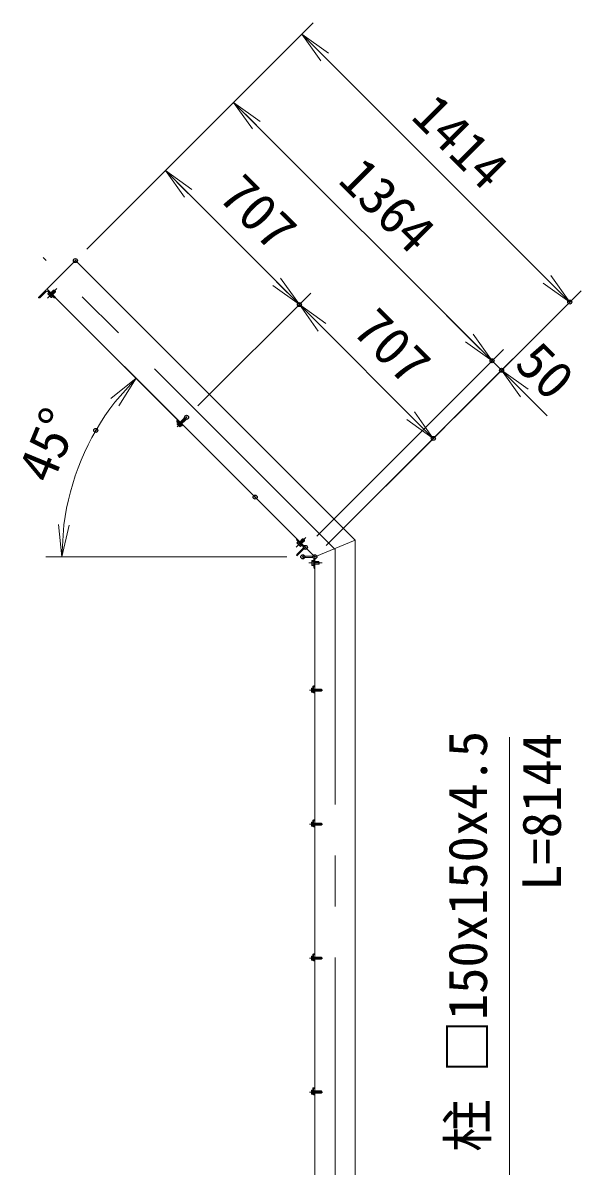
# Model space of a CAD drawing. Units: millimetres at full size. Extents: x -12600 to 12600, y -8910 to 8910.
# Drawn here: x -867 to 1216, y -115 to 4153 of the extents above; entities that cross this region are included whole.
import ezdxf
from ezdxf.enums import TextEntityAlignment as Align

# ---------------------------------------------------------------- set-up
doc = ezdxf.new("R2010")
doc.units = ezdxf.units.MM
doc.header["$LTSCALE"] = 30
doc.header["$PDMODE"] = 32
doc.header["$PDSIZE"] = 15
doc.linetypes.add('USER1', pattern=[50.8, 31.75, -6.35, 6.35, -6.35])
for name, color, linetype, lineweight in [('0-0_D-BMK', 2, 'USER1', 13), ('0-1_D-STR1', 1, 'Continuous', 18), ('0-3_0', 7, 'Continuous', 18), ('0-6_D-STR3', 3, 'Continuous', 13), ('0-7_D-STR-DIM', 7, 'Continuous', 13), ('0-A_D-STR-TXT', 7, 'Continuous', 13)]:
    doc.layers.add(name, color=color, linetype=linetype, lineweight=lineweight)
doc.layers.add('0-8_Defpoints', color=253, linetype='Continuous')
doc.styles.add('ＭＳ ゴシック', font='')
doc.styles.get('ＭＳ ゴシック').set_extended_font_data('MS Gothic')

# ---------------------------------------------------------------- blocks, each defined once
blk = doc.blocks.new('_Open')
at = {"layer": '0-3_0'}
blk.add_line((-30, 5), (0, 0), dxfattribs=at)
blk.add_lwpolyline([(-30, -5), (0, 0), (-30, 0)], dxfattribs=at)

msp = doc.modelspace()

# ---------------------------------------------------------------- linework, layer by layer
at = {"layer": '0-0_D-BMK'}
for p, q in [((297.74, 2187.57), (-791.12, 3276.44)), ((-740.41, 3160.75), (-775.76, 3125.39)), ((-291.56, 2645.1), (-256.2, 2680.46)), ((188.73, 2231.61), (153.38, 2196.25)), ((297.74, 2187.57), (297.74, -4668.32)), ((249.64, 2136.68), (199.64, 2136.68)), ((202.41, 1661.68), (252.41, 1661.68)), ((202.41, 1161.68), (252.41, 1161.68)), ((202.41, 661.68), (252.41, 661.68)), ((202.41, 161.68), (252.41, 161.68))]:
    msp.add_line(p, q, dxfattribs=at)
at = {"layer": '0-1_D-STR1'}
for p, q in [((-671.04, 3265.47), (-777.11, 3159.4)), ((-671.04, 3265.47), (372.74, 2221.68)), ((222.74, 2159.55), (-777.11, 3159.4)), ((-808.93, 3127.58), (-780.64, 3155.87)), ((-808.93, 3127.58), (-808.22, 3126.87)), ((-803.98, 3126.87), (-780.29, 3150.56)), ((-773.92, 3150.56), (-750.24, 3126.87)), ((-773.57, 3155.87), (-745.29, 3127.58)), ((-745.99, 3126.87), (-745.29, 3127.58)), ((154.86, 2226.02), (155.57, 2226.73)), ((178.55, 2198.09), (154.86, 2221.78)), ((183.85, 2198.44), (155.57, 2226.73)), ((372.74, 2221.68), (222.74, 2159.55)), ((154.86, 2168.04), (178.55, 2191.73)), ((155.57, 2163.09), (183.85, 2191.37)), ((155.57, 2163.09), (154.86, 2163.8)), ((177.74, 2161.68), (177.74, 2160.68)), ((177.74, 2161.68), (217.74, 2161.68)), ((180.74, 2157.68), (214.24, 2157.68)), ((218.74, 2153.18), (218.74, 2119.68)), ((222.74, 2156.68), (222.74, 2116.68)), ((221.74, 2116.68), (222.74, 2116.68))]:
    msp.add_line(p, q, dxfattribs=at)
msp.add_lwpolyline([(222.74, 2159.55), (222.74, -4568.32), (372.74, -4568.32), (372.74, 2221.68)], dxfattribs=at)
for centre, radius, start, end in [((-806.1, 3129), 3, 225, 315), ((-777.11, 3152.33), 5, 45, 135), ((-777.11, 3147.38), 4.5, 45, 135), ((-748.12, 3129), 3, 225, 315), ((156.98, 2223.9), 3, 135, 225), ((175.37, 2194.91), 4.5, 315, 45), ((180.32, 2194.91), 5, 315, 45), ((156.98, 2165.92), 3, 135, 225), ((180.74, 2160.68), 3, 180, 270), ((214.24, 2153.18), 4.5, 0, 90), ((217.74, 2156.68), 5, 0, 90), ((221.74, 2119.68), 3, 180, 270)]:
    msp.add_arc(centre, radius, start, end, dxfattribs=at)
at = {"layer": '0-6_D-STR3'}
for p, q in [((-773.51, 3141.52), (-769.2, 3145.84)), ((-773.04, 3139.78), (-773.51, 3141.52)), ((-773.04, 3139.78), (-761.37, 3128.11)), ((-770.04, 3138.05), (-765.73, 3142.37)), ((-769.2, 3145.84), (-755.32, 3131.96)), ((-763.1, 3131.11), (-758.79, 3135.43)), ((-762.96, 3145.26), (-752.71, 3155.51)), ((-762.33, 3144.62), (-751.44, 3155.51)), ((-761.37, 3128.11), (-759.63, 3127.64)), ((-759.63, 3127.64), (-755.32, 3131.96)), ((-756.53, 3138.82), (-745.64, 3149.71)), ((-755.89, 3138.19), (-745.64, 3148.44)), ((-752.71, 3155.51), (-750.59, 3155.51)), ((-750.59, 3155.51), (-745.64, 3150.56)), ((-292.03, 2667.26), (-288.5, 2670.79)), ((-292.03, 2663.01), (-277.89, 2648.87)), ((-288.15, 2659.13), (-291.4, 2655.87)), ((-291.04, 2654.53), (-291.4, 2655.87)), ((-291.04, 2654.53), (-282.13, 2645.62)), ((-289.56, 2665.49), (-286.37, 2668.67)), ((-289.56, 2664.78), (-276.12, 2651.35)), ((-285.49, 2656.47), (-288.75, 2653.22)), ((-288.5, 2670.79), (-286.37, 2668.67)), ((-288.15, 2659.13), (-277.53, 2648.51)), ((-283.55, 2658.77), (-263.89, 2678.43)), ((-280.19, 2651.17), (-283.44, 2647.91)), ((-283.02, 2658.24), (-262.83, 2678.43)), ((-277.53, 2648.51), (-280.79, 2645.26)), ((-278.42, 2653.64), (-258.23, 2673.83)), ((-277.89, 2653.11), (-258.23, 2672.77)), ((-275.41, 2651.35), (-272.23, 2654.53)), ((-273.65, 2648.87), (-270.11, 2652.41)), ((-272.23, 2654.53), (-270.11, 2652.41)), ((-263.89, 2678.43), (-262.19, 2678.43)), ((-263.89, 2678.43), (-258.23, 2672.77)), ((-262.19, 2678.43), (-258.23, 2674.47)), ((-258.23, 2672.77), (-258.23, 2674.47)), ((-282.13, 2645.62), (-280.79, 2645.26)), ((166.81, 2215.48), (177.7, 2226.37)), ((172.61, 2209.69), (183.5, 2220.58)), ((173.24, 2209.05), (183.5, 2219.3)), ((183.5, 2219.3), (176.43, 2226.37)), ((183.5, 2221.42), (178.55, 2226.37)), ((183.5, 2219.3), (183.5, 2221.42)), ((155.63, 2212.39), (159.94, 2216.7)), ((156.1, 2210.64), (155.63, 2212.39)), ((167.76, 2198.97), (156.1, 2210.64)), ((159.1, 2208.92), (163.41, 2213.23)), ((173.82, 2202.82), (159.94, 2216.7)), ((166.04, 2201.98), (170.35, 2206.29)), ((167.76, 2198.97), (169.51, 2198.51)), ((169.51, 2198.51), (173.82, 2202.82)), ((211.74, 2144.93), (212.65, 2146.5)), ((211.74, 2144.93), (211.74, 2128.43)), ((212.65, 2146.5), (218.74, 2146.5)), ((212.65, 2141.59), (218.74, 2141.59)), ((218.74, 2146.5), (218.74, 2126.87)), ((222.74, 2141.68), (237.24, 2141.68)), ((222.74, 2140.78), (238.14, 2140.78)), ((237.24, 2141.68), (238.74, 2140.18)), ((238.74, 2140.18), (238.74, 2133.18)), ((211.74, 2128.43), (212.65, 2126.87)), ((212.65, 2131.78), (218.74, 2131.78)), ((212.65, 2126.87), (218.74, 2126.87)), ((222.74, 2132.58), (238.14, 2132.58)), ((222.74, 2131.68), (237.24, 2131.68)), ((209.44, 1667.98), (210.14, 1669.19)), ((209.44, 1667.98), (209.44, 1655.38)), ((214.74, 1669.19), (210.14, 1669.19)), ((214.74, 1665.44), (210.14, 1665.44)), ((214.74, 1674.68), (214.74, 1654.68)), ((214.74, 1669.19), (214.74, 1654.18)), ((217.74, 1677.68), (222.74, 1677.68)), ((217.74, 1674.18), (217.74, 1655.18)), ((217.74, 1665.68), (245.54, 1665.68)), ((217.74, 1664.93), (246.29, 1664.93)), ((218.24, 1674.68), (222.74, 1674.68)), ((222.74, 1677.68), (222.74, 1674.68)), ((245.54, 1665.68), (246.74, 1664.48)), ((245.54, 1665.68), (245.54, 1657.68)), ((246.74, 1664.48), (246.74, 1658.88)), ((209.44, 1655.38), (210.14, 1654.18)), ((214.74, 1657.93), (210.14, 1657.93)), ((214.74, 1654.18), (210.14, 1654.18)), ((217.74, 1658.43), (246.29, 1658.43)), ((217.74, 1657.68), (245.54, 1657.68)), ((217.74, 1651.68), (222.74, 1651.68)), ((218.24, 1654.68), (222.74, 1654.68)), ((222.74, 1654.68), (222.74, 1651.68)), ((245.54, 1657.68), (246.74, 1658.88)), ((209.44, 1167.98), (210.14, 1169.19)), ((209.44, 1167.98), (209.44, 1155.38)), ((209.44, 1155.38), (210.14, 1154.18)), ((214.74, 1169.19), (210.14, 1169.19)), ((214.74, 1165.44), (210.14, 1165.44)), ((214.74, 1157.93), (210.14, 1157.93)), ((214.74, 1154.18), (210.14, 1154.18)), ((214.74, 1174.68), (214.74, 1154.68)), ((214.74, 1169.19), (214.74, 1154.18)), ((217.74, 1177.68), (222.74, 1177.68)), ((217.74, 1174.18), (217.74, 1155.18)), ((217.74, 1165.68), (245.54, 1165.68)), ((217.74, 1164.93), (246.29, 1164.93)), ((217.74, 1158.43), (246.29, 1158.43)), ((217.74, 1157.68), (245.54, 1157.68)), ((218.24, 1174.68), (222.74, 1174.68)), ((218.24, 1154.68), (222.74, 1154.68)), ((222.74, 1177.68), (222.74, 1174.68)), ((222.74, 1154.68), (222.74, 1151.68)), ((245.54, 1165.68), (246.74, 1164.48)), ((245.54, 1165.68), (245.54, 1157.68)), ((245.54, 1157.68), (246.74, 1158.88)), ((246.74, 1164.48), (246.74, 1158.88)), ((217.74, 1151.68), (222.74, 1151.68)), ((209.44, 667.98), (210.14, 669.19)), ((209.44, 667.98), (209.44, 655.38)), ((209.44, 655.38), (210.14, 654.18)), ((214.74, 669.19), (210.14, 669.19)), ((214.74, 665.44), (210.14, 665.44)), ((214.74, 657.93), (210.14, 657.93)), ((214.74, 654.18), (210.14, 654.18)), ((214.74, 674.68), (214.74, 654.68)), ((214.74, 669.19), (214.74, 654.18)), ((217.74, 677.68), (222.74, 677.68)), ((217.74, 674.18), (217.74, 655.18)), ((217.74, 665.68), (245.54, 665.68)), ((217.74, 664.93), (246.29, 664.93)), ((217.74, 658.43), (246.29, 658.43)), ((217.74, 657.68), (245.54, 657.68)), ((217.74, 651.68), (222.74, 651.68)), ((218.24, 674.68), (222.74, 674.68)), ((218.24, 654.68), (222.74, 654.68)), ((222.74, 677.68), (222.74, 674.68)), ((222.74, 654.68), (222.74, 651.68)), ((245.54, 665.68), (245.54, 657.68)), ((245.54, 657.68), (246.74, 658.88)), ((214.74, 174.68), (214.74, 154.68)), ((217.74, 177.68), (222.74, 177.68)), ((217.74, 174.18), (217.74, 155.18)), ((218.24, 174.68), (222.74, 174.68)), ((222.74, 177.68), (222.74, 174.68)), ((209.44, 167.98), (210.14, 169.19)), ((209.44, 167.98), (209.44, 155.38)), ((209.44, 155.38), (210.14, 154.18)), ((214.74, 169.19), (210.14, 169.19)), ((214.74, 165.44), (210.14, 165.44)), ((214.74, 157.93), (210.14, 157.93)), ((214.74, 154.18), (210.14, 154.18)), ((214.74, 169.19), (214.74, 154.18)), ((217.74, 165.68), (245.54, 165.68)), ((217.74, 164.93), (246.29, 164.93)), ((217.74, 158.43), (246.29, 158.43)), ((217.74, 157.68), (245.54, 157.68)), ((217.74, 151.68), (222.74, 151.68)), ((218.24, 154.68), (222.74, 154.68)), ((222.74, 154.68), (222.74, 151.68)), ((245.54, 165.68), (246.74, 164.48)), ((245.54, 165.68), (245.54, 157.68)), ((245.54, 157.68), (246.74, 158.88)), ((246.74, 164.48), (246.74, 158.88))]:
    msp.add_line(p, q, dxfattribs=at)
for points in [[(-752.71, 3155.51), (-745.64, 3148.44), (-745.64, 3150.56)], [(166.17, 2216.12), (176.43, 2226.37), (178.55, 2226.37)], [(237.24, 2141.68), (237.24, 2131.68), (238.74, 2133.18)], [(245.54, 665.68), (246.74, 664.48), (246.74, 658.88)]]:
    msp.add_lwpolyline(points, dxfattribs=at)
for centre, radius, start, end in [((-769.24, 3142.33), 4.34, 190.61575, 259.38425), ((-755.62, 3145.53), 16.24, 207.41205, 242.58795), ((-758.83, 3131.91), 4.34, 190.61575, 259.38425), ((-289.91, 2665.13), 3, 135, 225), ((-288.14, 2656.48), 3.32, 190.61585, 259.38415), ((-289.2, 2665.13), 0.5, 135, 225), ((-277.72, 2658.94), 12.42, 207.4121, 242.5879), ((-280.18, 2648.52), 3.32, 190.61585, 259.38415), ((-275.77, 2650.99), 3, 225, 315), ((-275.77, 2651.7), 0.5, 225, 315), ((159.9, 2213.19), 4.34, 190.61575, 259.38425), ((173.52, 2216.39), 16.24, 207.41205, 242.58795), ((170.31, 2202.78), 4.34, 190.61575, 259.38425), ((216.23, 2144.05), 4.34, 145.61575, 214.38425), ((228.13, 2136.68), 16.24, 162.41205, 197.58795), ((216.23, 2129.32), 4.34, 145.61575, 214.38425), ((212.88, 1667.31), 3.32, 145.61585, 214.38415), ((221.98, 1661.68), 12.42, 162.4121, 197.5879), ((217.74, 1674.68), 3, 90, 180), ((218.24, 1674.18), 0.5, 90, 180), ((212.88, 1656.06), 3.32, 145.61585, 214.38415), ((217.74, 1654.68), 3, 180, 270), ((218.24, 1655.18), 0.5, 180, 270), ((212.88, 1167.31), 3.32, 145.61585, 214.38415), ((221.98, 1161.68), 12.42, 162.4121, 197.5879), ((212.88, 1156.06), 3.32, 145.61585, 214.38415), ((217.74, 1174.68), 3, 90, 180), ((217.74, 1154.68), 3, 180, 270), ((218.24, 1174.18), 0.5, 90, 180), ((218.24, 1155.18), 0.5, 180, 270), ((212.88, 667.31), 3.32, 145.61585, 214.38415), ((221.98, 661.68), 12.42, 162.4121, 197.5879), ((212.88, 656.06), 3.32, 145.61585, 214.38415), ((217.74, 674.68), 3, 90, 180), ((217.74, 654.68), 3, 180, 270), ((218.24, 674.18), 0.5, 90, 180), ((218.24, 655.18), 0.5, 180, 270), ((217.74, 174.68), 3, 90, 180), ((218.24, 174.18), 0.5, 90, 180), ((212.88, 167.31), 3.32, 145.61585, 214.38415), ((221.98, 161.68), 12.42, 162.4121, 197.5879), ((212.88, 156.06), 3.32, 145.61585, 214.38415), ((217.74, 154.68), 3, 180, 270), ((218.24, 155.18), 0.5, 180, 270)]:
    msp.add_arc(centre, radius, start, end, dxfattribs=at)
at = {"layer": '0-7_D-STR-DIM'}
for p, q in [((-628.61, 3307.89), (216.38, 4152.89)), ((173.95, 4110.46), (1173.8, 3110.61)), ((-628.61, 3307.89), (-38.18, 3898.33)), ((-80.61, 3855.9), (883.89, 2891.41)), ((-628.61, 3307.89), (-292.74, 3643.77)), ((-335.17, 3601.34), (164.76, 3101.42)), ((-213.77, 2722.89), (207.19, 3143.85)), ((-213.77, 2722.89), (207.19, 3143.85)), ((265.17, 2201.98), (1216.23, 3153.04)), ((164.76, 3101.42), (664.68, 2601.49)), ((799.03, 2976.26), (714.18, 3061.11)), ((229.81, 2237.33), (926.31, 2933.83)), ((229.81, 2237.33), (926.31, 2933.83)), ((-42.6, 2424.9), (-487.27, 2869.57)), ((265.17, 2201.98), (961.67, 2898.48)), ((883.89, 2891.41), (919.24, 2856.05)), ((1004.1, 2771.2), (1088.95, 2686.35)), ((265.17, 2201.98), (707.11, 2643.92)), ((117.74, 2159.55), (-781.37, 2159.55))]:
    msp.add_line(p, q, dxfattribs=at)
msp.add_arc((222.74, 2159.55), 944.11, 142.28739, 172.71246, dxfattribs=at)
at = {"layer": '0-8_Defpoints'}
for p in [(-671.04, 3265.47), (1173.8, 3110.61), (164.76, 3101.42), (883.89, 2891.41), (919.24, 2856.05), (-256.2, 2680.46), (-594.88, 2631.61), (664.68, 2601.49), (-0.17, 2382.47), (187.39, 2194.91), (177.74, 2159.55), (222.74, 2159.55), (222.74, 2159.55)]:
    msp.add_point(p, dxfattribs=at)
at = {"layer": '0-A_D-STR-TXT'}
msp.add_lwpolyline([(949.16, 1486.17), (949.16, -220.66), (374.58, -470.68)], dxfattribs=at)

# ---------------------------------------------------------------- block references
at = {"layer": '0-7_D-STR-DIM', "xscale": 4, "yscale": 4}
for p, rotation in [((173.95, 4110.46), 135), ((-80.61, 3855.9), 135), ((-335.17, 3601.34), 135), ((1173.8, 3110.61), 315), ((164.76, 3101.42), 315), ((164.76, 3101.42), 135), ((883.89, 2891.41), 315), ((883.89, 2891.41), 315), ((919.24, 2856.05), 135), ((-444.85, 2827.14), 48.6437), ((664.68, 2601.49), 315), ((-721.37, 2159.55), 266.35616)]:
    msp.add_blockref('_Open', p, dxfattribs=dict(at, rotation=rotation))

# ---------------------------------------------------------------- texts
at = {"layer": '0-7_D-STR-DIM', "style": 'ＭＳ ゴシック'}
for s, rotation, p in [('1414', 315, (545.97, 3767.08)), ('1364', 315, (273.73, 3530.2)), ('707', 315, (-174.02, 3468.83)), ('707', 315, (325.9, 2968.91)), ('50', 315, (931.49, 2843.19)), ('45°', 67.5, (-717.92, 2408.59))]:
    msp.add_text(s, height=144.3, rotation=rotation, dxfattribs=at).set_placement(p, align=Align.BOTTOM_LEFT)
at = {"layer": '0-A_D-STR-TXT', "style": 'ＭＳ ゴシック'}
for s, p in [('柱 □150x150x4.5', (908.35, -61.8)), ('L=8144', (1184.05, 912.82))]:
    msp.add_text(s, height=144.3, rotation=90, dxfattribs=at).set_placement(p, align=Align.BOTTOM_LEFT)

doc.saveas('drawing.dxf')
